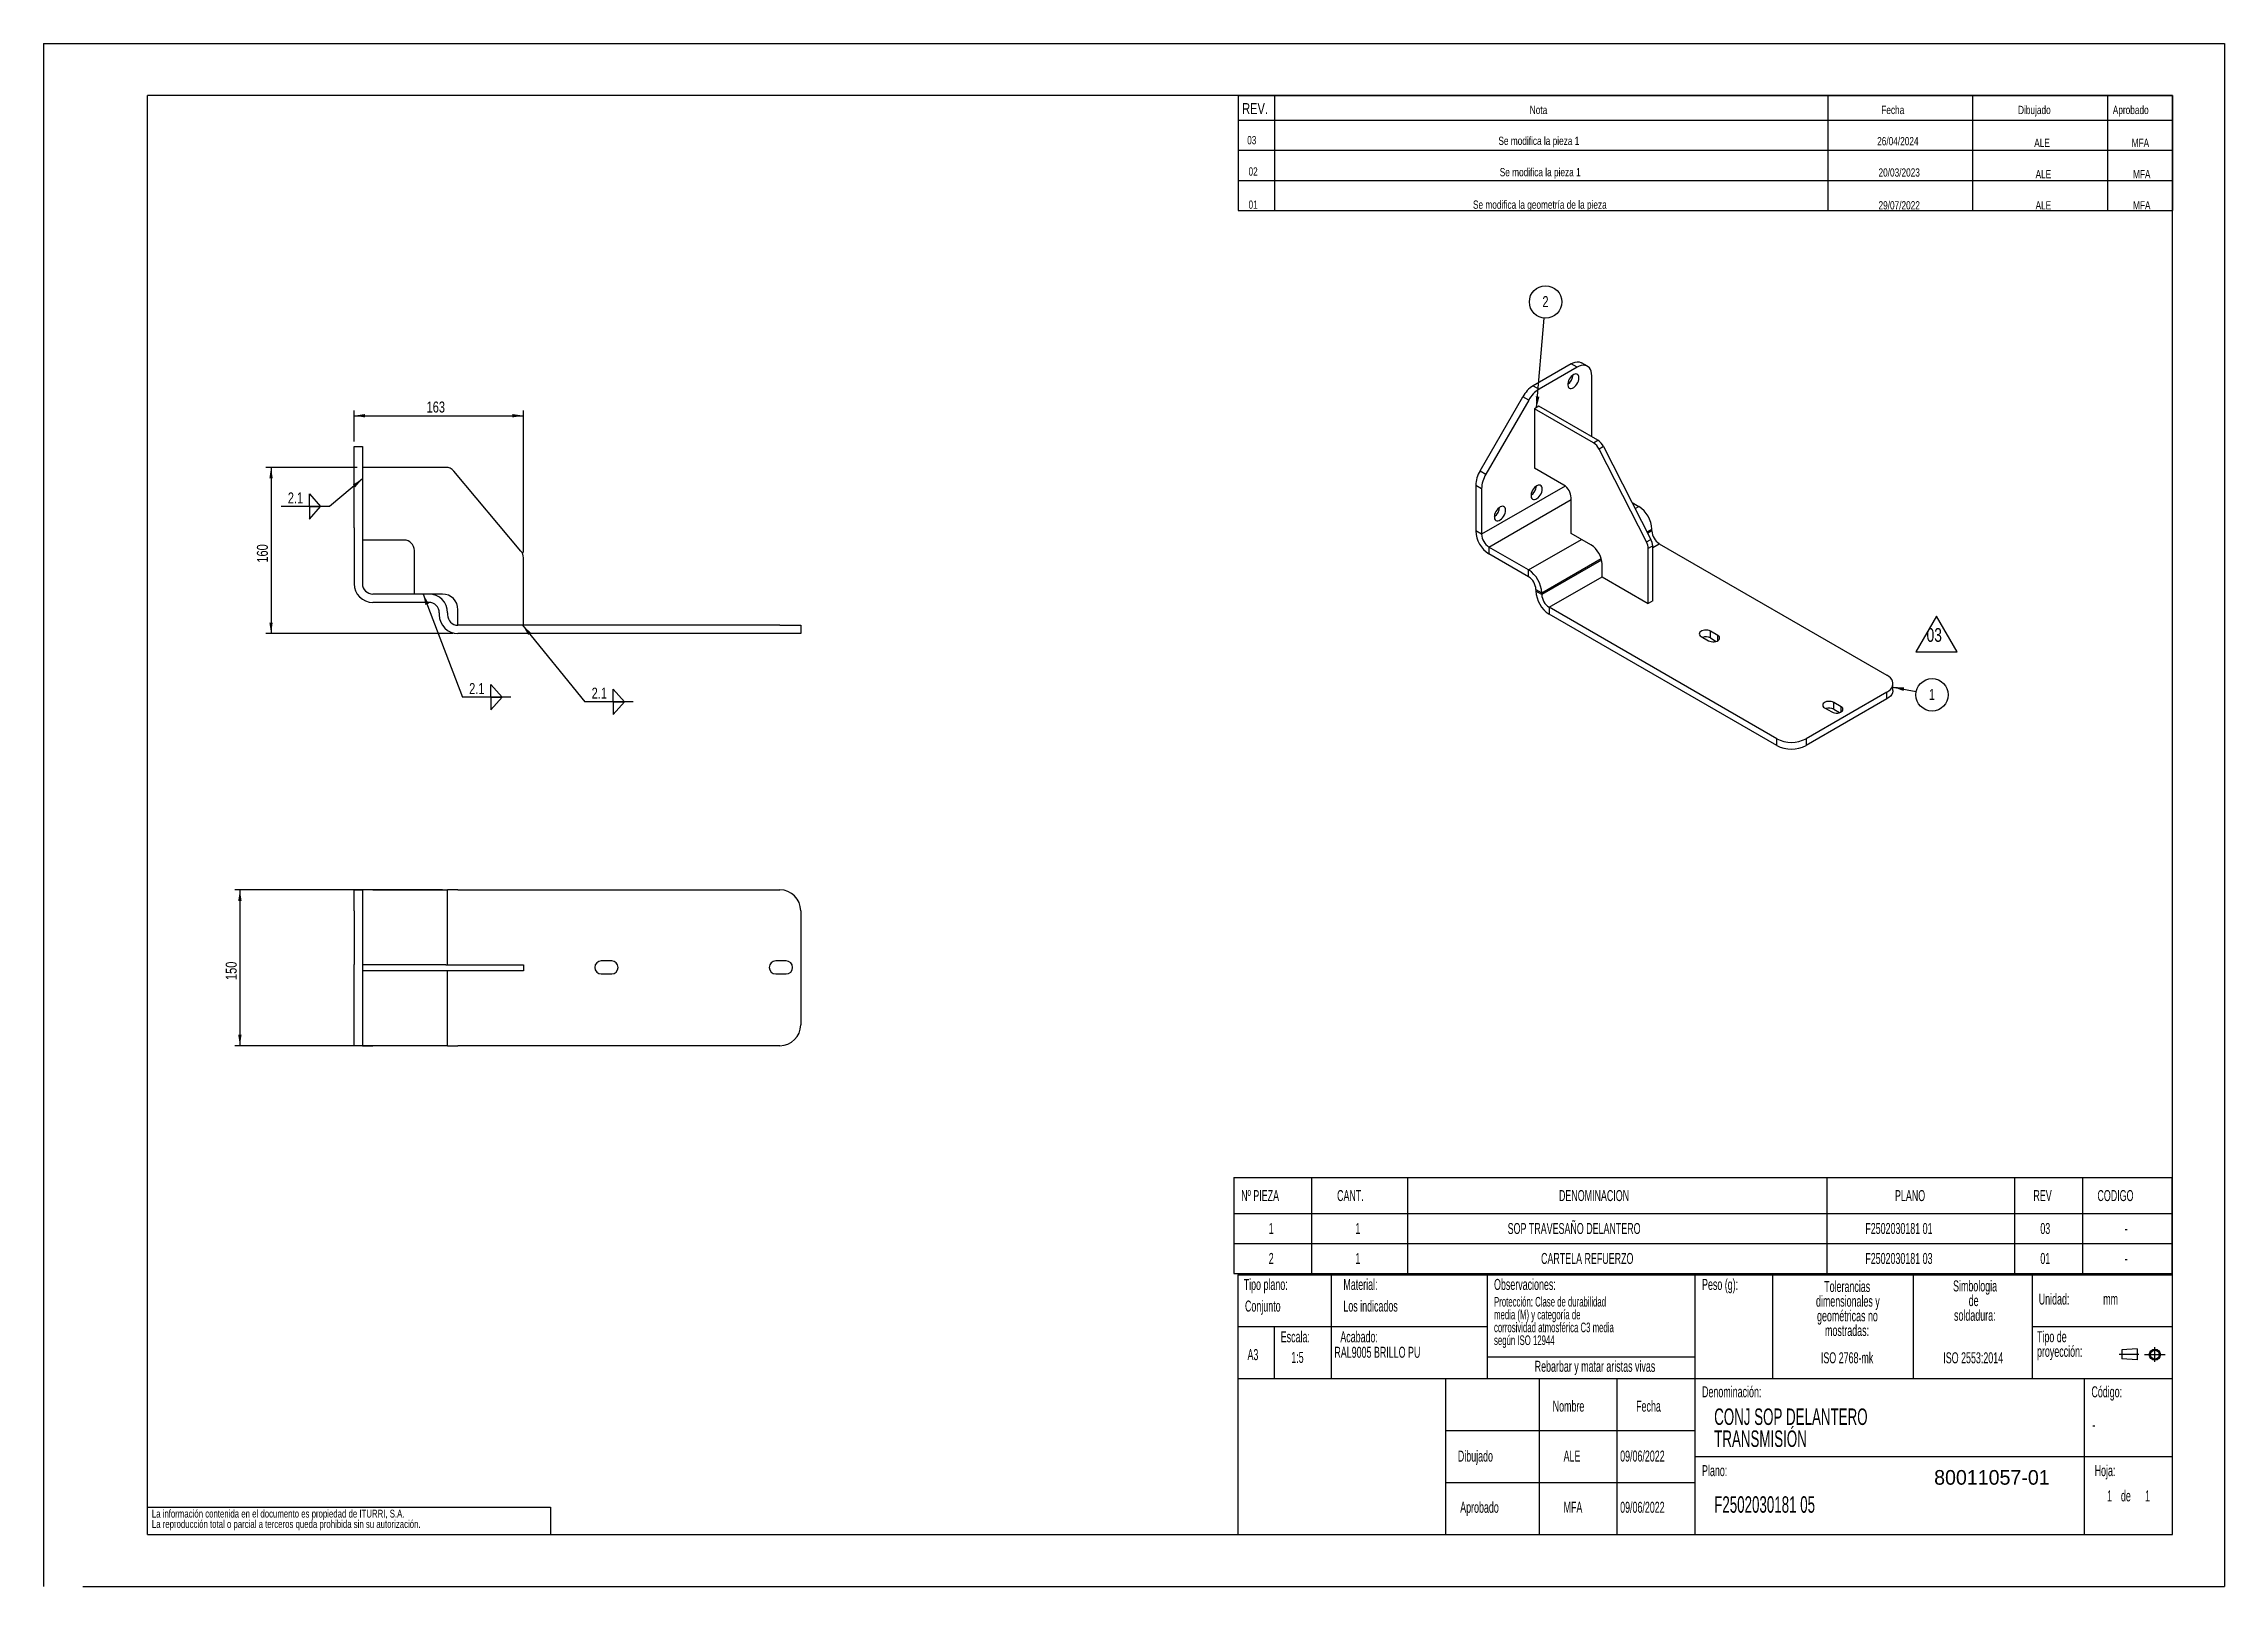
# Model space of a CAD drawing. Extents: x 0 to 420, y 0 to 297.
import ezdxf

# ---------------------------------------------------------------- set-up
doc = ezdxf.new("R2010")
doc.units = 0
doc.linetypes.add('CENTERX2', pattern=[20.32, 12.7, -2.54, 2.54, -2.54])
doc.layers.get('0').update_dxf_attribs({"linetype": 'CONTINUOUS'})
doc.layers.add('FORMATO', color=7, linetype='CONTINUOUS')
doc.layers.add('SLD-0', color=179, linetype='CONTINUOUS')
doc.styles.add('SLDTEXTSTYLE0', font='TXT', dxfattribs={"width": 0.75})
doc.styles.add('SLDTEXTSTYLE1', font='TXT', dxfattribs={"width": 0.605})
doc.dimstyles.new('SLDDIMSTYLE0', dxfattribs={"dimtxt": 2.116667, "dimasz": 2.116667, "dimexe": 0, "dimexo": 0.0625, "dimgap": 0.529167, "dimtad": 1, "dimdec": 1, "dimlfac": 5, "dimrnd": 1e-09, "dimzin": 12, "dimdsep": 46, "dimtxsty": 'SLDTEXTSTYLE0', "dimsah": 1, "dimcen": 0.09, "dimadec": 0, "dimazin": 0, "dimtfac": 1, "dimtdec": 1, "dimtofl": 0, "dimtmove": 0, "dimatfit": 3, "dimfxl": 1, "dimtolj": 1, "dimtzin": 12, "dimarcsym": 0})
doc.dimstyles.new('SLDDIMSTYLE1', dxfattribs={"dimtxt": 0.18, "dimasz": 2.116667, "dimexe": 0, "dimexo": 0.0625, "dimgap": 0, "dimtad": 0, "dimtih": 1, "dimtoh": 1, "dimdec": 0, "dimrnd": 1e-09, "dimzin": 0, "dimdsep": 46, "dimtxsty": 'Standard', "dimsah": 1, "dimcen": 0.09, "dimadec": 0, "dimazin": 0, "dimtfac": 2.116667, "dimtdec": 0, "dimtofl": 0, "dimtmove": 0, "dimatfit": 3, "dimfxl": 1, "dimtolj": 1, "dimtzin": 0, "dimarcsym": 0})

# ---------------------------------------------------------------- blocks, each defined once
blk = doc.blocks.new('BLOQUE3')
at = {"color": 7, "linetype": 'CENTERX2'}
for p, q in [((397.92, 130.06), (394.8, 130.06)), ((398.88, 130.02), (402.16, 130.02)), ((400.52, 128.85), (400.52, 131.19))]:
    blk.add_line(p, q, dxfattribs=at)
at = {"color": 7, "linetype": 'Continuous'}
for p, q in [((397.68, 130.95), (395.23, 130.77)), ((395.23, 130.77), (395.23, 129.34)), ((397.68, 130.95), (397.68, 129.16)), ((397.68, 129.16), (395.23, 129.34))]:
    blk.add_line(p, q, dxfattribs=at)
for radius in [0.892, 0.713]:
    blk.add_circle((400.52, 130.02), radius, dxfattribs=at)
blk = doc.blocks.new('SW_NOTE_0_1')
at = {"layer": 'SLD-0', "color": 0, "attachment_point": 2, "style": 'SLDTEXTSTYLE1'}
for s, insert, char_height in [('dimensionales y', (7.54, -0.09), 2.1167), ('Tolerancias', (7.41, 2.73), 2.1167), ('geométricas no', (7.46, -2.92), 2.1167), ('mostradas:', (7.38, -5.74), 2.117)]:
    blk.add_mtext(s, dxfattribs=dict(at, insert=insert, char_height=char_height))
blk = doc.blocks.new('SW_NOTE_0_2')
at = {"layer": 'SLD-0', "color": 0, "attachment_point": 1, "style": 'SLDTEXTSTYLE1'}
for s, insert, char_height in [('Tipo de', (0, 2.73), 2.117), ('proyección:', (0, -0.09), 2.1167)]:
    blk.add_mtext(s, dxfattribs=dict(at, insert=insert, char_height=char_height))
blk = doc.blocks.new('SW_NOTE_0_3')
at = {"layer": 'SLD-0', "color": 0, "char_height": 2.117, "attachment_point": 2, "style": 'SLDTEXTSTYLE1'}
for s, insert in [('Simbologia', (7.11, 2.73)), ('de', (6.84, -0.09)), ('soldadura:', (7.06, -2.92))]:
    blk.add_mtext(s, dxfattribs=dict(at, insert=insert))
blk = doc.blocks.new('SW_NOTE_0_4')
at = {"layer": 'SLD-0', "color": 0, "char_height": 1.5, "attachment_point": 1, "style": 'SLDTEXTSTYLE0'}
for s, insert in [('La información contenida en el documento es propiedad de ITURRI, S.A.', (0, 1.93)), ('La reproducción total o parcial a terceros queda prohibida sin su autorización.', (0, -0.07))]:
    blk.add_mtext(s, dxfattribs=dict(at, insert=insert))
blk = doc.blocks.new('SW_NOTE_0_5')
at = {"layer": 'SLD-0', "color": 0, "char_height": 1.8521, "attachment_point": 1, "style": 'SLDTEXTSTYLE1'}
for s, insert in [('media (M) y categoría de', (0, -0.08)), ('Protección: Clase de durabilidad', (0, 2.39)), ('corrosividad atmosférica C3 media', (0, -2.55)), ('según ISO 12944', (0, -5.02))]:
    blk.add_mtext(s, dxfattribs=dict(at, insert=insert))
blk = doc.blocks.new('SW_NOTE_0_6')
at = {"layer": 'SLD-0', "color": 0, "char_height": 3.175, "attachment_point": 1, "style": 'SLDTEXTSTYLE1'}
for s, insert in [('TRANSMISIÓN', (0, -0.14)), ('CONJ SOP DELANTERO', (0, 4.09))]:
    blk.add_mtext(s, dxfattribs=dict(at, insert=insert))
blk = doc.blocks.new('SW_TABLEANNOTATION_0')
at = {"layer": 'FORMATO', "color": 0}
for p, q in [((0, 0), (0, -6.9)), ((0, 0), (14.94, 0)), ((14.94, 0), (14.94, -6.9)), ((14.94, 0), (33.4, 0)), ((33.4, 0), (33.4, -6.9)), ((33.4, 0), (114.2, 0)), ((114.2, 0), (114.2, -6.9)), ((114.2, 0), (150.3, 0)), ((150.3, 0), (150.3, -6.9)), ((150.3, 0), (163.43, 0)), ((163.43, 0), (163.43, -6.9)), ((163.43, 0), (180.61, 0)), ((180.61, 0), (180.61, -6.9)), ((0, -6.9), (14.94, -6.9)), ((0, -6.9), (0, -12.67)), ((14.94, -6.9), (33.4, -6.9)), ((14.94, -6.9), (14.94, -12.67)), ((33.4, -6.9), (114.2, -6.9)), ((33.4, -6.9), (33.4, -12.67)), ((114.2, -6.9), (150.3, -6.9)), ((114.2, -6.9), (114.2, -12.67)), ((150.3, -6.9), (163.43, -6.9)), ((150.3, -6.9), (150.3, -12.67)), ((163.43, -6.9), (180.61, -6.9)), ((163.43, -6.9), (163.43, -12.67)), ((180.61, -6.9), (180.61, -12.67)), ((0, -12.67), (0, -18.45)), ((0, -12.67), (14.94, -12.67)), ((14.94, -12.67), (14.94, -18.45)), ((14.94, -12.67), (33.4, -12.67)), ((33.4, -12.67), (33.4, -18.45)), ((33.4, -12.67), (114.2, -12.67)), ((114.2, -12.67), (114.2, -18.45)), ((114.2, -12.67), (150.3, -12.67)), ((150.3, -12.67), (150.3, -18.45)), ((150.3, -12.67), (163.43, -12.67)), ((163.43, -12.67), (163.43, -18.45)), ((163.43, -12.67), (180.61, -12.67)), ((180.61, -12.67), (180.61, -18.45)), ((0, -18.45), (14.94, -18.45)), ((14.94, -18.45), (33.4, -18.45)), ((33.4, -18.45), (114.2, -18.45)), ((114.2, -18.45), (150.3, -18.45)), ((150.3, -18.45), (163.43, -18.45)), ((163.43, -18.45), (180.61, -18.45))]:
    blk.add_line(p, q, dxfattribs=at)
at = {"layer": 'FORMATO', "color": 0, "attachment_point": 1, "style": 'SLDTEXTSTYLE1'}
for s, insert, char_height in [('Nº PIEZA', (1.39, -2.39), 2.117), ('CANT.', (19.86, -2.39), 2.117), ('DENOMINACION', (62.59, -2.39), 2.1167), ('PLANO', (127.31, -2.39), 2.117), ('REV', (153.97, -2.39), 2.117), ('CODIGO', (166.3, -2.39), 2.117), ('SOP TRAVESAÑO DELANTERO', (52.71, -8.73), 2.1167), ('1', (6.69, -8.73), 2.12), ('1', (23.39, -8.73), 2.12), ('F2502030181 01', (121.59, -8.73), 2.1167), ('03', (155.3, -8.73), 2.117), ('-', (171.55, -8.73), 2.12), ('2', (6.69, -14.5), 2.12), ('1', (23.39, -14.5), 2.12), ('CARTELA REFUERZO', (59.14, -14.5), 2.1167), ('F2502030181 03', (121.59, -14.5), 2.1167), ('01', (155.3, -14.5), 2.117), ('-', (171.55, -14.5), 2.12)]:
    blk.add_mtext(s, dxfattribs=dict(at, insert=insert, char_height=char_height))
blk = doc.blocks.new('_D')
at = {"layer": 'FORMATO', "color": 7, "transparency": 16777216}
for p, q in [((59.8, 220.43), (59.8, 226.37)), ((59.8, 225.37), (92.4, 225.37)), ((92.4, 199.02), (92.4, 226.37))]:
    blk.add_line(p, q, dxfattribs=at)
for points in [[(59.8, 225.37), (61.92, 225.04), (61.92, 225.69)], [(92.4, 225.37), (90.29, 225.69), (90.29, 225.04)]]:
    blk.add_solid(points, dxfattribs=at)
at = {"layer": 'FORMATO', "color": 7, "transparency": 16777216, "insert": (73.76, 228.1), "char_height": 2.117, "attachment_point": 1, "style": 'SLDTEXTSTYLE0'}
blk.add_mtext('163', dxfattribs=at)
blk = doc.blocks.new('_D_1')
at = {"layer": 'FORMATO', "color": 7, "transparency": 16777216}
for p, q in [((60.4, 215.43), (42.8, 215.43)), ((43.8, 215.43), (43.8, 183.43)), ((78.8, 183.43), (42.8, 183.43))]:
    blk.add_line(p, q, dxfattribs=at)
for points in [[(43.8, 215.43), (43.48, 213.31), (44.13, 213.31)], [(43.8, 183.43), (44.13, 185.55), (43.48, 185.55)]]:
    blk.add_solid(points, dxfattribs=at)
at = {"layer": 'FORMATO', "color": 7, "transparency": 16777216, "insert": (41.07, 197.08), "char_height": 2.117, "attachment_point": 1, "rotation": 90, "style": 'SLDTEXTSTYLE0'}
blk.add_mtext('160', dxfattribs=at)
blk = doc.blocks.new('SW_SYMBOL_WELD_FILL')
at = {"layer": 'FORMATO', "color": 0}
for p, q in [((100, 0), (100, 900)), ((100, 900), (900, 0)), ((100, 0), (900, 0))]:
    blk.add_line(p, q, dxfattribs=at)
blk = doc.blocks.new('SW_WELDSYMBOL_0')
at = {"layer": 'FORMATO', "color": 0}
blk.add_line((9.31, 0), (0, 0), dxfattribs=at)
at = {"layer": 'FORMATO', "color": 0, "xscale": 0.0027037109375, "yscale": 0.0027037109375, "zscale": 0.0027037109375}
blk.add_blockref('SW_SYMBOL_WELD_FILL', (5.18, 0.01), dxfattribs=at)
at = {"layer": 'FORMATO', "color": 0, "extrusion": (0, 0, -1), "xscale": 0.0027037109375, "yscale": 0.0027037109375, "zscale": 0.0027037109375, "rotation": 180}
blk.add_blockref('SW_SYMBOL_WELD_FILL', (-5.18, 0.01), dxfattribs=at)
at = {"layer": 'FORMATO', "color": 0, "insert": (1.28, 2.73), "char_height": 2.117, "attachment_point": 1, "style": 'SLDTEXTSTYLE0'}
blk.add_mtext('2.1', dxfattribs=at)
blk = doc.blocks.new('SW_WELDSYMBOL_1')
at = {"layer": 'FORMATO', "color": 0}
blk.add_line((9.31, 0), (0, 0), dxfattribs=at)
at = {"layer": 'FORMATO', "color": 0, "xscale": 0.0027037109375, "yscale": 0.0027037109375, "zscale": 0.0027037109375}
blk.add_blockref('SW_SYMBOL_WELD_FILL', (5.18, 0.01), dxfattribs=at)
at = {"layer": 'FORMATO', "color": 0, "extrusion": (0, 0, -1), "xscale": 0.0027037109375, "yscale": 0.0027037109375, "zscale": 0.0027037109375, "rotation": 180}
blk.add_blockref('SW_SYMBOL_WELD_FILL', (-5.18, 0.01), dxfattribs=at)
at = {"layer": 'FORMATO', "color": 0, "insert": (1.28, 2.73), "char_height": 2.117, "attachment_point": 1, "style": 'SLDTEXTSTYLE0'}
blk.add_mtext('2.1', dxfattribs=at)
blk = doc.blocks.new('SW_WELDSYMBOL_2')
at = {"layer": 'FORMATO', "color": 0}
blk.add_line((0, 0), (-9.31, 0), dxfattribs=at)
at = {"layer": 'FORMATO', "color": 0, "xscale": 0.0027037109375, "yscale": 0.0027037109375, "zscale": 0.0027037109375}
blk.add_blockref('SW_SYMBOL_WELD_FILL', (-4.13, 0.01), dxfattribs=at)
at = {"layer": 'FORMATO', "color": 0, "extrusion": (0, 0, -1), "xscale": 0.0027037109375, "yscale": 0.0027037109375, "zscale": 0.0027037109375, "rotation": 180}
blk.add_blockref('SW_SYMBOL_WELD_FILL', (4.13, 0.01), dxfattribs=at)
at = {"layer": 'FORMATO', "color": 0, "insert": (-8.02, 2.73), "char_height": 2.117, "attachment_point": 1, "style": 'SLDTEXTSTYLE0'}
blk.add_mtext('2.1', dxfattribs=at)
blk = doc.blocks.new('_D_2')
at = {"layer": 'FORMATO', "color": 7, "transparency": 16777216}
for p, q in [((76.8, 134.08), (36.8, 134.08)), ((37.8, 134.08), (37.8, 104.08)), ((76.8, 104.08), (36.8, 104.08))]:
    blk.add_line(p, q, dxfattribs=at)
for points in [[(37.8, 134.08), (37.48, 131.96), (38.13, 131.96)], [(37.8, 104.08), (38.13, 106.2), (37.48, 106.2)]]:
    blk.add_solid(points, dxfattribs=at)
at = {"layer": 'FORMATO', "color": 7, "transparency": 16777216, "insert": (35.07, 116.73), "char_height": 2.117, "attachment_point": 1, "rotation": 90, "style": 'SLDTEXTSTYLE0'}
blk.add_mtext('150', dxfattribs=at)
blk = doc.blocks.new('SW_NOTE_0')
at = {"layer": 'FORMATO', "color": 0, "insert": (0, 17.1), "char_height": 13.23, "attachment_point": 1, "style": 'SLDTEXTSTYLE0'}
blk.add_mtext('03', dxfattribs=at)
blk = doc.blocks.new('SIMBOLO_REV3')
at = {"layer": 'FORMATO'}
for p, q in [((201.4, 1620.3), (181.4, 1585.7)), ((221.4, 1585.7), (201.4, 1620.3)), ((181.4, 1585.7), (221.4, 1585.7))]:
    blk.add_line(p, q, dxfattribs=at)
at = {"layer": 'FORMATO', "color": 7}
blk.add_blockref('SW_NOTE_0', (191.8, 1591.6), dxfattribs=at)
blk = doc.blocks.new('SW_NOTE_0_7')
at = {"layer": 'FORMATO', "color": 0}
blk.add_circle((0.26, 3.11), 3.12, dxfattribs=at)
at = {"layer": 'FORMATO', "color": 0, "insert": (0.24, 4.23), "char_height": 2.12, "attachment_point": 2, "style": 'SLDTEXTSTYLE0'}
blk.add_mtext('2', dxfattribs=at)
blk = doc.blocks.new('SW_NOTE_0_8')
at = {"layer": 'FORMATO', "color": 0}
blk.add_circle((3.06, -0.61), 3.12, dxfattribs=at)
at = {"layer": 'FORMATO', "color": 0, "insert": (3.03, 0.51), "char_height": 2.12, "attachment_point": 2, "style": 'SLDTEXTSTYLE0'}
blk.add_mtext('1', dxfattribs=at)

msp = doc.modelspace()

# ---------------------------------------------------------------- linework, layer by layer
at = {"color": 7, "linetype": 'Continuous'}
for p, q in [((0, 297), (420, 297)), ((0, 297), (0, -0.001)), ((420, 297), (420, 0)), ((410, 287), (20, 287)), ((20, 10), (20, 287)), ((410, 10), (410, 287)), ((294.194, 235.356), (286.881, 231.134)), ((295.326, 234.703), (294.194, 235.356)), ((297.326, 234.901), (296.194, 235.554)), ((286.881, 231.134), (288.012, 230.481)), ((295.326, 234.703), (288.012, 230.481)), ((298.154, 221.313), (298.154, 233.069)), ((276.638, 214.746), (284.881, 229.022)), ((286.012, 228.369), (277.769, 214.093)), ((286.012, 228.369), (284.881, 229.022)), ((287.972, 227.191), (287.123, 226.701)), ((299.333, 220.632), (287.972, 227.191)), ((287.123, 226.701), (287.123, 215.27)), ((298.485, 220.143), (287.123, 226.701)), ((59.803, 219.429), (61.403, 219.429)), ((59.803, 218.257), (59.803, 219.429)), ((61.403, 219.429), (61.403, 218.257)), ((298.485, 220.143), (299.333, 220.632)), ((300.416, 219.424), (299.568, 218.934)), ((308.713, 201.07), (299.568, 218.934)), ((300.416, 219.424), (309.561, 201.56)), ((59.803, 206.6), (59.803, 218.257)), ((61.403, 218.257), (61.403, 206.6)), ((77.47, 215.429), (61.403, 215.429)), ((91.935, 199.302), (79.002, 214.714)), ((276.638, 214.746), (277.769, 214.093)), ((292.78, 212.004), (287.123, 215.27)), ((276.941, 211.305), (275.81, 211.958)), ((275.81, 211.958), (275.81, 203.186)), ((276.941, 211.305), (276.941, 202.533)), ((59.803, 203.772), (59.803, 206.6)), ((61.403, 206.6), (61.403, 203.772)), ((294.194, 202.696), (294.194, 209.555)), ((305.927, 208.658), (307.205, 207.921)), ((59.803, 203.772), (59.803, 193.029)), ((61.403, 203.772), (61.403, 193.029)), ((276.941, 202.533), (275.81, 203.186)), ((298.013, 200.491), (294.194, 202.696)), ((309.751, 203.185), (309.751, 203.512)), ((69.403, 201.429), (61.403, 201.429)), ((71.403, 191.029), (71.403, 199.429)), ((92.403, 185.029), (92.403, 198.016)), ((278.355, 200.083), (278.355, 198.777)), ((285.992, 195.675), (278.355, 200.083)), ((285.992, 194.368), (278.355, 198.777)), ((308.713, 201.07), (309.561, 201.56)), ((309.892, 200.319), (309.044, 199.829)), ((309.044, 189.224), (309.044, 199.829)), ((309.892, 189.714), (309.892, 200.319)), ((311.165, 200.735), (355.005, 175.427)), ((285.992, 194.368), (285.992, 195.675)), ((300.134, 194.368), (300.134, 196.817)), ((300.134, 194.368), (309.044, 189.224)), ((74.203, 191.029), (63.403, 191.029)), ((74.203, 189.429), (63.403, 189.429)), ((76.803, 191.029), (74.203, 191.029)), ((287.406, 191.919), (288.537, 191.265)), ((287.406, 191.919), (287.406, 191.592)), ((288.537, 190.939), (287.406, 191.592)), ((288.537, 191.265), (288.537, 190.939)), ((309.892, 189.714), (309.044, 189.224)), ((76.203, 187.429), (76.203, 187.029)), ((77.803, 187.429), (77.803, 187.029)), ((79.803, 185.029), (79.803, 188.029)), ((141.803, 185.029), (79.803, 185.029)), ((141.803, 185.029), (145.803, 185.029)), ((145.803, 185.029), (145.803, 183.429)), ((333.792, 163.181), (289.952, 188.489)), ((289.952, 188.489), (289.952, 187.183)), ((333.792, 161.874), (289.952, 187.183)), ((141.803, 183.429), (79.803, 183.429)), ((145.803, 183.429), (141.803, 183.429)), ((319.243, 182.866), (320.657, 182.05)), ((322.425, 183.07), (321.011, 183.886)), ((321.011, 182.58), (321.011, 183.886)), ((321.011, 182.58), (322.142, 181.927)), ((356.177, 172.488), (356.177, 173.794)), ((355.005, 172.161), (339.449, 163.181)), ((355.005, 170.855), (339.449, 161.874)), ((343.002, 169.15), (344.416, 168.334)), ((346.184, 169.354), (344.769, 170.171)), ((344.769, 168.864), (344.769, 170.171)), ((344.769, 168.864), (345.901, 168.211)), ((355.005, 170.855), (355.005, 172.161)), ((333.792, 161.874), (333.792, 163.181)), ((339.449, 163.181), (339.449, 161.874)), ((59.803, 134.079), (61.403, 134.079)), ((59.803, 130.079), (59.803, 134.079)), ((61.403, 134.079), (61.403, 130.079)), ((63.403, 134.079), (61.403, 134.079)), ((63.403, 134.079), (74.203, 134.079)), ((74.203, 134.079), (77.803, 134.079)), ((77.803, 119.679), (77.803, 134.079)), ((79.803, 134.079), (77.803, 134.079)), ((79.803, 134.079), (141.803, 134.079)), ((59.803, 130.079), (59.803, 119.736)), ((61.403, 130.079), (61.403, 119.736)), ((145.803, 130.079), (145.803, 108.079)), ((59.803, 116.907), (59.803, 119.736)), ((61.403, 119.736), (61.403, 116.907)), ((77.47, 119.679), (61.403, 119.679)), ((77.47, 118.479), (61.403, 118.479)), ((77.47, 119.679), (79.002, 119.679)), ((79.002, 118.479), (77.47, 118.479)), ((77.803, 104.079), (77.803, 118.479)), ((79.002, 119.679), (91.935, 119.679)), ((91.935, 118.479), (79.002, 118.479)), ((91.935, 119.679), (92.403, 119.679)), ((92.403, 118.479), (91.935, 118.479)), ((92.403, 119.679), (92.403, 118.479)), ((109.403, 120.403), (107.403, 120.403)), ((107.403, 117.903), (109.403, 117.903)), ((143.003, 120.403), (141.003, 120.403)), ((141.003, 117.903), (143.003, 117.903)), ((59.803, 105.251), (59.803, 116.907)), ((61.403, 116.907), (61.403, 105.251)), ((59.803, 104.079), (59.803, 105.251)), ((61.403, 105.251), (61.403, 104.079)), ((61.403, 104.079), (59.803, 104.079)), ((61.403, 104.079), (63.403, 104.079)), ((74.203, 104.079), (63.403, 104.079)), ((77.803, 104.079), (74.203, 104.079)), ((77.803, 104.079), (79.803, 104.079)), ((141.803, 104.079), (79.803, 104.079)), ((230, 60), (410, 60)), ((230, 60), (230, 10)), ((20, 10), (410, 10)), ((7.531, 0), (420, 0))]:
    msp.add_line(p, q, dxfattribs=at)
at = {"color": 8, "linetype": 'Continuous'}
for p, q in [((293.04, 211.826), (276.941, 202.533)), ((278.355, 200.083), (294.194, 209.227)), ((306.51, 207.52), (307.205, 207.921)), ((308.833, 202.982), (309.751, 203.512)), ((309.751, 203.185), (308.962, 202.73)), ((285.992, 195.675), (296.174, 201.553)), ((288.537, 191.265), (299.968, 197.864)), ((300.043, 197.581), (288.537, 190.939)), ((309.892, 200.001), (311.165, 200.735)), ((289.952, 188.489), (300.134, 194.368)), ((322.425, 182.05), (322.425, 183.07)), ((346.184, 168.334), (346.184, 169.354))]:
    msp.add_line(p, q, dxfattribs=at)
at = {"color": 7, "linetype": 'Continuous', "flags": 128}
for points in [[(294.194, 235.356), (294.597, 235.555), (294.991, 235.683), (295.369, 235.739), (295.723, 235.72), (296.047, 235.627), (296.194, 235.554)], [(295.7, 232.632), (295.674, 232.886), (295.6, 233.099), (295.479, 233.261), (295.318, 233.364), (295.125, 233.404), (294.908, 233.378), (294.677, 233.289), (294.444, 233.139), (294.218, 232.937), (294.012, 232.691), (293.834, 232.414), (293.692, 232.117), (293.594, 231.815), (293.544, 231.523), (293.544, 231.253), (293.594, 231.018), (293.692, 230.83), (293.834, 230.696), (294.012, 230.624), (294.218, 230.617), (294.444, 230.675), (294.677, 230.795), (294.908, 230.972), (295.125, 231.197), (295.318, 231.461), (295.479, 231.749), (295.6, 232.05), (295.674, 232.349), (295.7, 232.632)], [(298.154, 233.069), (298.125, 233.517), (298.04, 233.923), (297.898, 234.279), (297.705, 234.576), (297.463, 234.809), (297.178, 234.974), (296.855, 235.067), (296.501, 235.086), (296.123, 235.03), (295.728, 234.902), (295.326, 234.703)], [(288.629, 211.24), (288.603, 211.493), (288.529, 211.706), (288.408, 211.868), (288.247, 211.971), (288.054, 212.011), (287.837, 211.985), (287.606, 211.896), (287.373, 211.746), (287.147, 211.544), (286.941, 211.299), (286.763, 211.021), (286.621, 210.724), (286.523, 210.423), (286.473, 210.13), (286.473, 209.86), (286.523, 209.625), (286.621, 209.437), (286.763, 209.304), (286.941, 209.232), (287.147, 209.225), (287.373, 209.282), (287.606, 209.403), (287.837, 209.579), (288.054, 209.805), (288.247, 210.068), (288.408, 210.357), (288.529, 210.658), (288.603, 210.957), (288.629, 211.24)], [(281.558, 207.158), (281.532, 207.411), (281.458, 207.624), (281.337, 207.786), (281.176, 207.889), (280.983, 207.929), (280.766, 207.903), (280.535, 207.814), (280.302, 207.664), (280.076, 207.462), (279.87, 207.216), (279.692, 206.939), (279.55, 206.642), (279.452, 206.341), (279.402, 206.048), (279.402, 205.778), (279.452, 205.543), (279.55, 205.355), (279.692, 205.222), (279.87, 205.15), (280.076, 205.143), (280.302, 205.2), (280.535, 205.321), (280.766, 205.497), (280.983, 205.723), (281.176, 205.986), (281.337, 206.275), (281.458, 206.576), (281.532, 206.875), (281.558, 207.158)], [(321.011, 183.886), (320.773, 183.994), (320.499, 184.065), (320.202, 184.097), (319.901, 184.086), (319.614, 184.034), (319.356, 183.944), (319.143, 183.821), (318.987, 183.672), (318.897, 183.506), (318.879, 183.333), (318.933, 183.162), (319.057, 183.003), (319.243, 182.866)], [(320.657, 182.05), (320.894, 181.942), (321.169, 181.871), (321.465, 181.84), (321.766, 181.85), (322.054, 181.902), (322.312, 181.992), (322.525, 182.115), (322.681, 182.264), (322.77, 182.43), (322.789, 182.603), (322.734, 182.774), (322.611, 182.933), (322.425, 183.07)], [(355.005, 172.161), (355.379, 172.41), (355.688, 172.687), (355.925, 172.987), (356.086, 173.303), (356.167, 173.629), (356.167, 173.959), (356.086, 174.285), (355.925, 174.601), (355.688, 174.901), (355.379, 175.178), (355.005, 175.427)], [(356.177, 172.488), (356.167, 172.323), (356.086, 171.997), (355.925, 171.681), (355.688, 171.381), (355.379, 171.104), (355.005, 170.855)], [(344.769, 170.171), (344.532, 170.278), (344.257, 170.349), (343.961, 170.381), (343.66, 170.37), (343.373, 170.319), (343.115, 170.229), (342.902, 170.106), (342.746, 169.957), (342.656, 169.791), (342.638, 169.617), (342.692, 169.446), (342.816, 169.287), (343.002, 169.15)], [(344.416, 168.334), (344.653, 168.227), (344.928, 168.155), (345.224, 168.124), (345.525, 168.134), (345.813, 168.186), (346.071, 168.276), (346.284, 168.399), (346.44, 168.548), (346.529, 168.714), (346.547, 168.888), (346.493, 169.059), (346.369, 169.217), (346.184, 169.354)]]:
    msp.add_lwpolyline(points, dxfattribs=at)
at = {"color": 7, "linetype": 'Continuous'}
for centre, radius, start, end in [((289.935, 226.238), 5.77, 121.95467, 151.14439), ((292.205, 233.402), 2.369, 304.27052, 355.73486), ((291.066, 225.584), 5.77, 121.95467, 151.14439), ((296.907, 217.639), 2.959, 25.94839, 57.78806), ((297.756, 218.129), 2.959, 25.94839, 57.78806), ((77.47, 213.429), 2, 40, 90), ((281.577, 211.761), 5.771, 148.85627, 178.0435), ((282.709, 211.108), 5.771, 148.85627, 178.0435), ((285.133, 212.009), 2.369, 304.27052, 355.73486), ((291.124, 209.415), 3.074, 2.60548, 57.39452), ((278.062, 207.927), 2.369, 304.27052, 355.73486), ((304.245, 203.272), 5.511, 2.48735, 57.51265), ((281.315, 203.425), 5.511, 182.48713, 237.51287), ((280.011, 202.672), 3.074, 182.60548, 237.39452), ((312.821, 203.325), 3.074, 182.60548, 237.39452), ((69.403, 199.429), 2, 0, 90), ((90.403, 198.016), 2, 0, 40), ((295.561, 196.627), 4.577, 2.38686, 57.61314), ((306.244, 199.747), 2.801, 1.68075, 28.18229), ((307.092, 200.237), 2.801, 1.68075, 28.18229), ((283.032, 191.026), 5.511, 2.48713, 57.51287), ((284.336, 191.779), 3.074, 2.60548, 57.39452), ((63.403, 193.029), 3.6, 180, 270), ((63.403, 193.029), 2, 180, 270), ((74.203, 187.429), 3.6, 0, 90), ((74.203, 187.429), 2, 0, 90), ((76.803, 188.029), 3, 0, 90), ((292.911, 191.831), 5.511, 182.48713, 237.51287), ((291.608, 191.079), 3.074, 182.60548, 237.39452), ((79.803, 187.029), 3.6, 180, 270), ((79.803, 187.029), 2, 180, 270), ((320.121, 180.852), 1.944, 62.75463, 107.80911), ((343.879, 167.136), 1.944, 62.75463, 107.80911), ((336.621, 168.612), 6.124, 242.49143, 297.50857), ((336.621, 167.306), 6.124, 242.49143, 297.50857), ((141.803, 130.079), 4, 0, 90), ((107.403, 119.153), 1.25, 90, 270), ((109.403, 119.153), 1.25, 270, 90), ((141.003, 119.153), 1.25, 90, 270), ((143.003, 119.153), 1.25, 270, 90), ((141.803, 108.079), 4, 270, 0)]:
    msp.add_arc(centre, radius, start, end, dxfattribs=at)
at = {"layer": 'FORMATO'}
for p, q in [((230.091, 287), (410, 287)), ((230.091, 287), (230.091, 264.866)), ((237.034, 287), (237.034, 264.866)), ((343.657, 287), (343.657, 264.866)), ((371.462, 287), (371.462, 264.866)), ((397.513, 287), (397.513, 264.866)), ((410, 287), (410, 264.866)), ((230.091, 282.266), (410, 282.266)), ((230.091, 276.466), (410, 276.466)), ((230.091, 270.666), (410, 270.666)), ((230.091, 264.866), (410, 264.866))]:
    msp.add_line(p, q, dxfattribs=at)
at = {"layer": 'SLD-0'}
for p, q in [((248, 60), (248, 40)), ((278, 60), (278, 40)), ((318, 60), (318, 40)), ((333, 60), (333, 40)), ((360.082, 60), (360.082, 40)), ((383, 60), (383, 40)), ((230, 50), (248, 50)), ((237, 50), (237, 40)), ((248, 50), (278, 50)), ((383, 50), (410, 50)), ((278, 44.158), (318, 44.158)), ((230, 40), (410, 40)), ((270, 40), (270, 10)), ((288, 40), (288, 10)), ((303, 40), (303, 10)), ((318, 40), (318, 10)), ((393, 40), (393, 10)), ((270, 30), (318, 30)), ((318, 25), (393, 25)), ((393, 25), (410, 25)), ((270, 20), (318, 20)), ((20.002, 15.245), (97.629, 15.245)), ((97.629, 15.245), (97.629, 10))]:
    msp.add_line(p, q, dxfattribs=at)

# ---------------------------------------------------------------- block references
at = {"color": 7, "linetype": 'Continuous'}
for name, p, xscale, yscale, zscale in [('SIMBOLO_REV3', (324.285, -137.26), 0.2, 0.2, 0.2), ('BLOQUE3', (-74.011, -111.408), 1.2, 1.2, 1.2)]:
    msp.add_blockref(name, p, dxfattribs=dict(at, xscale=xscale, yscale=yscale, zscale=zscale))
at = {"layer": 'FORMATO', "color": 7}
for name, p in [('SW_NOTE_0_7', (289.009, 244.163)), ('SW_WELDSYMBOL_2', (55.049, 207.87)), ('SW_WELDSYMBOL_0', (80.673, 171.169)), ('SW_WELDSYMBOL_1', (104.261, 170.279)), ('SW_NOTE_0_8', (360.641, 172.245))]:
    msp.add_blockref(name, p, dxfattribs=at)
at = {"layer": 'FORMATO'}
msp.add_blockref('SW_TABLEANNOTATION_0', (229.254, 78.682), dxfattribs=at)
at = {"layer": 'SLD-0'}
for name, p in [('SW_NOTE_0_1', (339.945, 56.056)), ('SW_NOTE_0_3', (364.873, 56.166)), ('SW_NOTE_0_5', (279.339, 53.33)), ('SW_NOTE_0_2', (383.914, 46.391)), ('SW_NOTE_0_6', (321.739, 30.157)), ('SW_NOTE_0_4', (20.838, 12.819))]:
    msp.add_blockref(name, p, dxfattribs=at)

# ---------------------------------------------------------------- texts
at = {"insert": (364.104, 22.393), "char_height": 2.82222, "attachment_point": 1}
msp.add_mtext_dynamic_manual_height_columns('80011057-01', width=8.18157, gutter_width=14.111, heights=[0], dxfattribs=at)
at = {"layer": 'FORMATO', "style": 'SLDTEXTSTYLE0'}
for s, insert, char_height, attachment_point in [('REV.', (230.836, 285.552), 2.1167, 1), ('Nota', (286.224, 285.026), 1.5875, 1), ('Fecha', (353.926, 285.026), 1.5875, 1), ('Dibujado', (380.261, 285.026), 1.5875, 1), ('Aprobado', (398.51, 285.026), 1.5875, 1), ('03', (232.685, 279.212), 1.5875, 2), ('Se modifica la pieza 1', (287.973, 279.081), 1.5875, 2), ('26/04/2024', (357.114, 279.016), 1.5875, 2), ('ALE', (384.884, 278.69), 1.5875, 2), ('MFA', (403.824, 278.69), 1.5875, 2), ('02', (232.943, 273.18), 1.5875, 2), ('Se modifica la pieza 1', (288.231, 273.05), 1.5875, 2), ('20/03/2023', (357.372, 272.985), 1.5875, 2), ('ALE', (385.142, 272.659), 1.5875, 2), ('MFA', (404.082, 272.659), 1.5875, 2), ('01', (232.943, 266.796), 1.5875, 2), ('Se modifica la geometría de la pieza', (288.165, 266.796), 1.5875, 2), ('29/07/2022', (357.372, 266.669), 1.5875, 2), ('ALE', (385.142, 266.669), 1.5875, 2), ('MFA', (404.082, 266.669), 1.5875, 2)]:
    msp.add_mtext(s, dxfattribs=dict(at, insert=insert, char_height=char_height, attachment_point=attachment_point))
at = {"layer": 'SLD-0', "style": 'SLDTEXTSTYLE1'}
for s, insert, char_height, attachment_point in [('Tipo plano:', (231.129, 59.181), 2.11667, 1), ('Material:', (250.33, 59.181), 2.1167, 1), ('Observaciones:', (279.339, 59.181), 2.11667, 1), ('Peso (g):', (319.403, 59.181), 2.1167, 1), ('Conjunto', (231.377, 55.019), 2.1167, 1), ('Los indicados', (250.33, 55.019), 2.11667, 1), ('Unidad:', (384.246, 56.371), 2.1167, 1), ('mm', (396.662, 56.371), 2.1167, 1), ('Escala:', (238.263, 49.101), 2.1167, 1), ('Acabado:', (249.738, 49.101), 2.1167, 1), ('A3', (231.859, 45.674), 2.1167, 1), ('1:5', (240.29, 45.135), 2.1167, 1), ('RAL9005 BRILLO PU', (248.595, 46.127), 2.11667, 1), ('Rebarbar y matar aristas vivas', (298.785, 43.424), 2.11667, 2), ('ISO 2768-mk', (347.337, 45.06), 2.11667, 2), ('ISO 2553:2014', (371.625, 45.06), 2.11667, 2), ('Denominación:', (319.403, 38.514), 2.11667, 1), ('Código:', (394.398, 38.514), 2.1167, 1), ('Nombre', (290.638, 35.755), 2.1167, 1), ('Fecha', (306.708, 35.755), 2.1167, 1), ('-', (394.586, 32.193), 2.117, 1), ('Dibujado', (272.373, 26.14), 2.1167, 1), ('ALE', (292.735, 26.14), 2.1167, 1), ('09/06/2022', (303.629, 26.14), 2.1167, 1), ('Plano:', (319.403, 23.338), 2.1167, 1), ('Hoja:', (395.014, 23.338), 2.1167, 1), ('F2502030181 05', (321.739, 17.347), 3.175, 1), ('1', (397.413, 18.475), 2.117, 1), ('1', (397.413, 18.475), 2.117, 1), ('de', (400.078, 18.475), 2.1167, 1), ('de', (400.078, 18.475), 2.1167, 1), ('1', (404.731, 18.475), 2.117, 1), ('1', (404.731, 18.475), 2.117, 1), ('Aprobado', (272.825, 16.282), 2.1167, 1), ('MFA', (292.735, 16.282), 2.1167, 1), ('09/06/2022', (303.629, 16.282), 2.1167, 1)]:
    msp.add_mtext(s, dxfattribs=dict(at, insert=insert, char_height=char_height, attachment_point=attachment_point))

# ---------------------------------------------------------------- dimensions: what is measured, and where the dimension line sits
at = {"layer": 'FORMATO', "color": 7}
dim = msp.add_linear_dim(base=(92.403, 225.368), p1=(59.803, 219.429), p2=(92.403, 198.016), dimstyle='SLDDIMSTYLE0', dxfattribs=at)
dim.commit()
dim.dimension.update_dxf_attribs({"geometry": '_D', "text_midpoint": (76.103, 225.368), "dimtype": 160})
for base, p1, p2, picture, middle in [((43.803, 183.429), (61.403, 215.429), (79.803, 183.429), '_D_1', (43.803, 199.429)), ((37.803, 104.079), (77.803, 134.079), (77.803, 104.079), '_D_2', (37.803, 119.079))]:
    dim = msp.add_linear_dim(base=base, p1=p1, p2=p2, angle=90, dimstyle='SLDDIMSTYLE0', dxfattribs=at)
    dim.commit()
    dim.dimension.update_dxf_attribs({"geometry": picture, "text_midpoint": middle, "dimtype": 160})

# ---------------------------------------------------------------- leaders
for points in [[(287.547, 226.946), (289.009, 244.163)], [(61.403, 213.209), (55.049, 207.87)], [(73.109, 191.029), (80.673, 171.169)], [(92.247, 185.029), (104.261, 170.279)], [(356.177, 173.141), (360.641, 172.245)]]:
    msp.add_leader(points, dimstyle='SLDDIMSTYLE1', dxfattribs=at)

doc.saveas('drawing.dxf')
